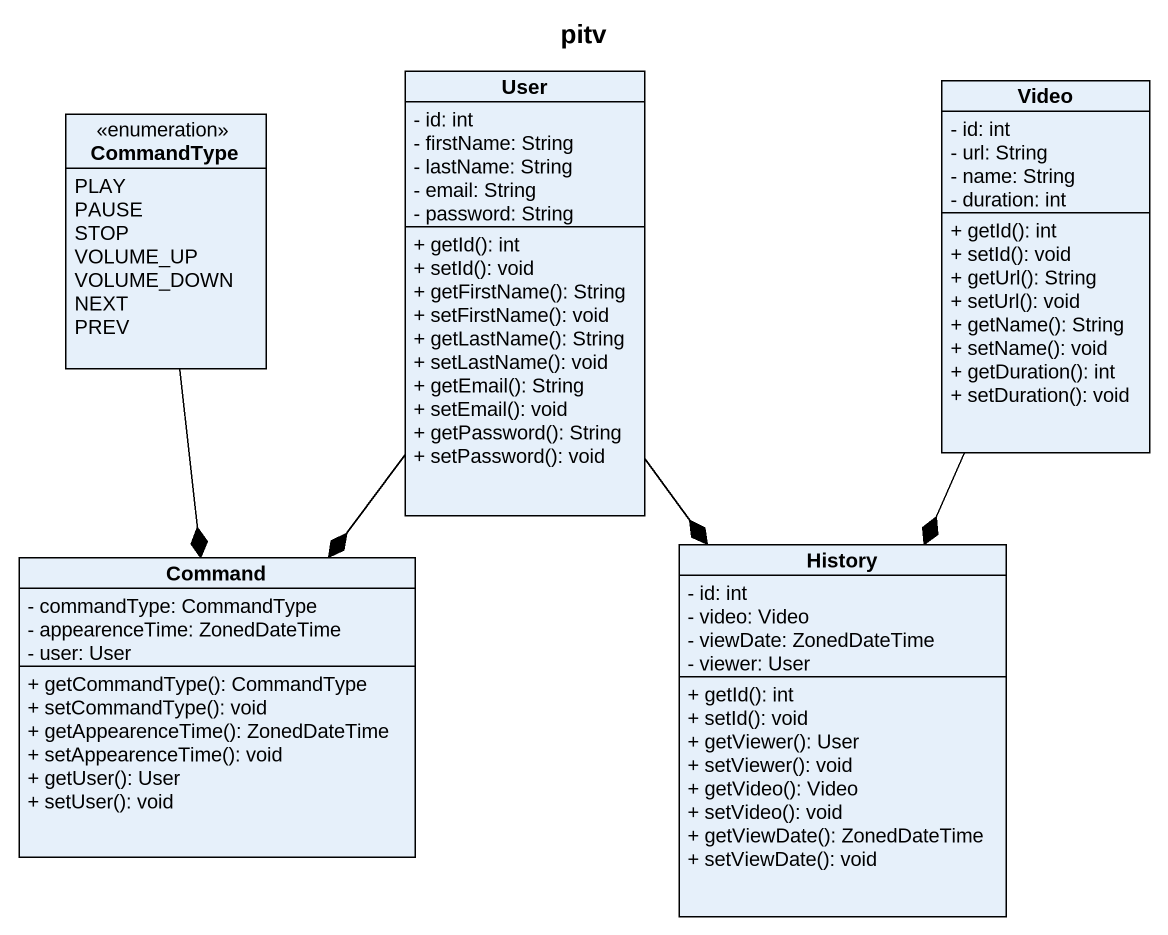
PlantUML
@startuml
title pitv
hide circle
hide empty members
skinparam classAttributeIconSize 0
enum CommandType {
  PLAY
  PAUSE
  STOP
  VOLUME_UP
  VOLUME_DOWN
  NEXT
  PREV
}
class User {
  - id: int
  - firstName: String
  - lastName: String
  - email: String
  - password: String
  + getId(): int
  + setId(): void
  + getFirstName(): String
  + setFirstName(): void
  + getLastName(): String
  + setLastName(): void
  + getEmail(): String
  + setEmail(): void
  + getPassword(): String
  + setPassword(): void
}
class Video {
  - id: int
  - url: String
  - name: String
  - duration: int
  + getId(): int
  + setId(): void
  + getUrl(): String
  + setUrl(): void
  + getName(): String
  + setName(): void
  + getDuration(): int
  + setDuration(): void
}
class History {
  - id: int
  - video: Video
  - viewDate: ZonedDateTime
  - viewer: User
  + getId(): int
  + setId(): void
  + getViewer(): User
  + setViewer(): void
  + getVideo(): Video
  + setVideo(): void
  + getViewDate(): ZonedDateTime
  + setViewDate(): void
}
class Command {
  - commandType: CommandType
  - appearenceTime: ZonedDateTime
  - user: User
  + getCommandType(): CommandType
  + setCommandType(): void
  + getAppearenceTime(): ZonedDateTime
  + setAppearenceTime(): void
  + getUser(): User
  + setUser(): void
}
CommandType --* Command
User --* History
User --* Command
Video --* History
@enduml
